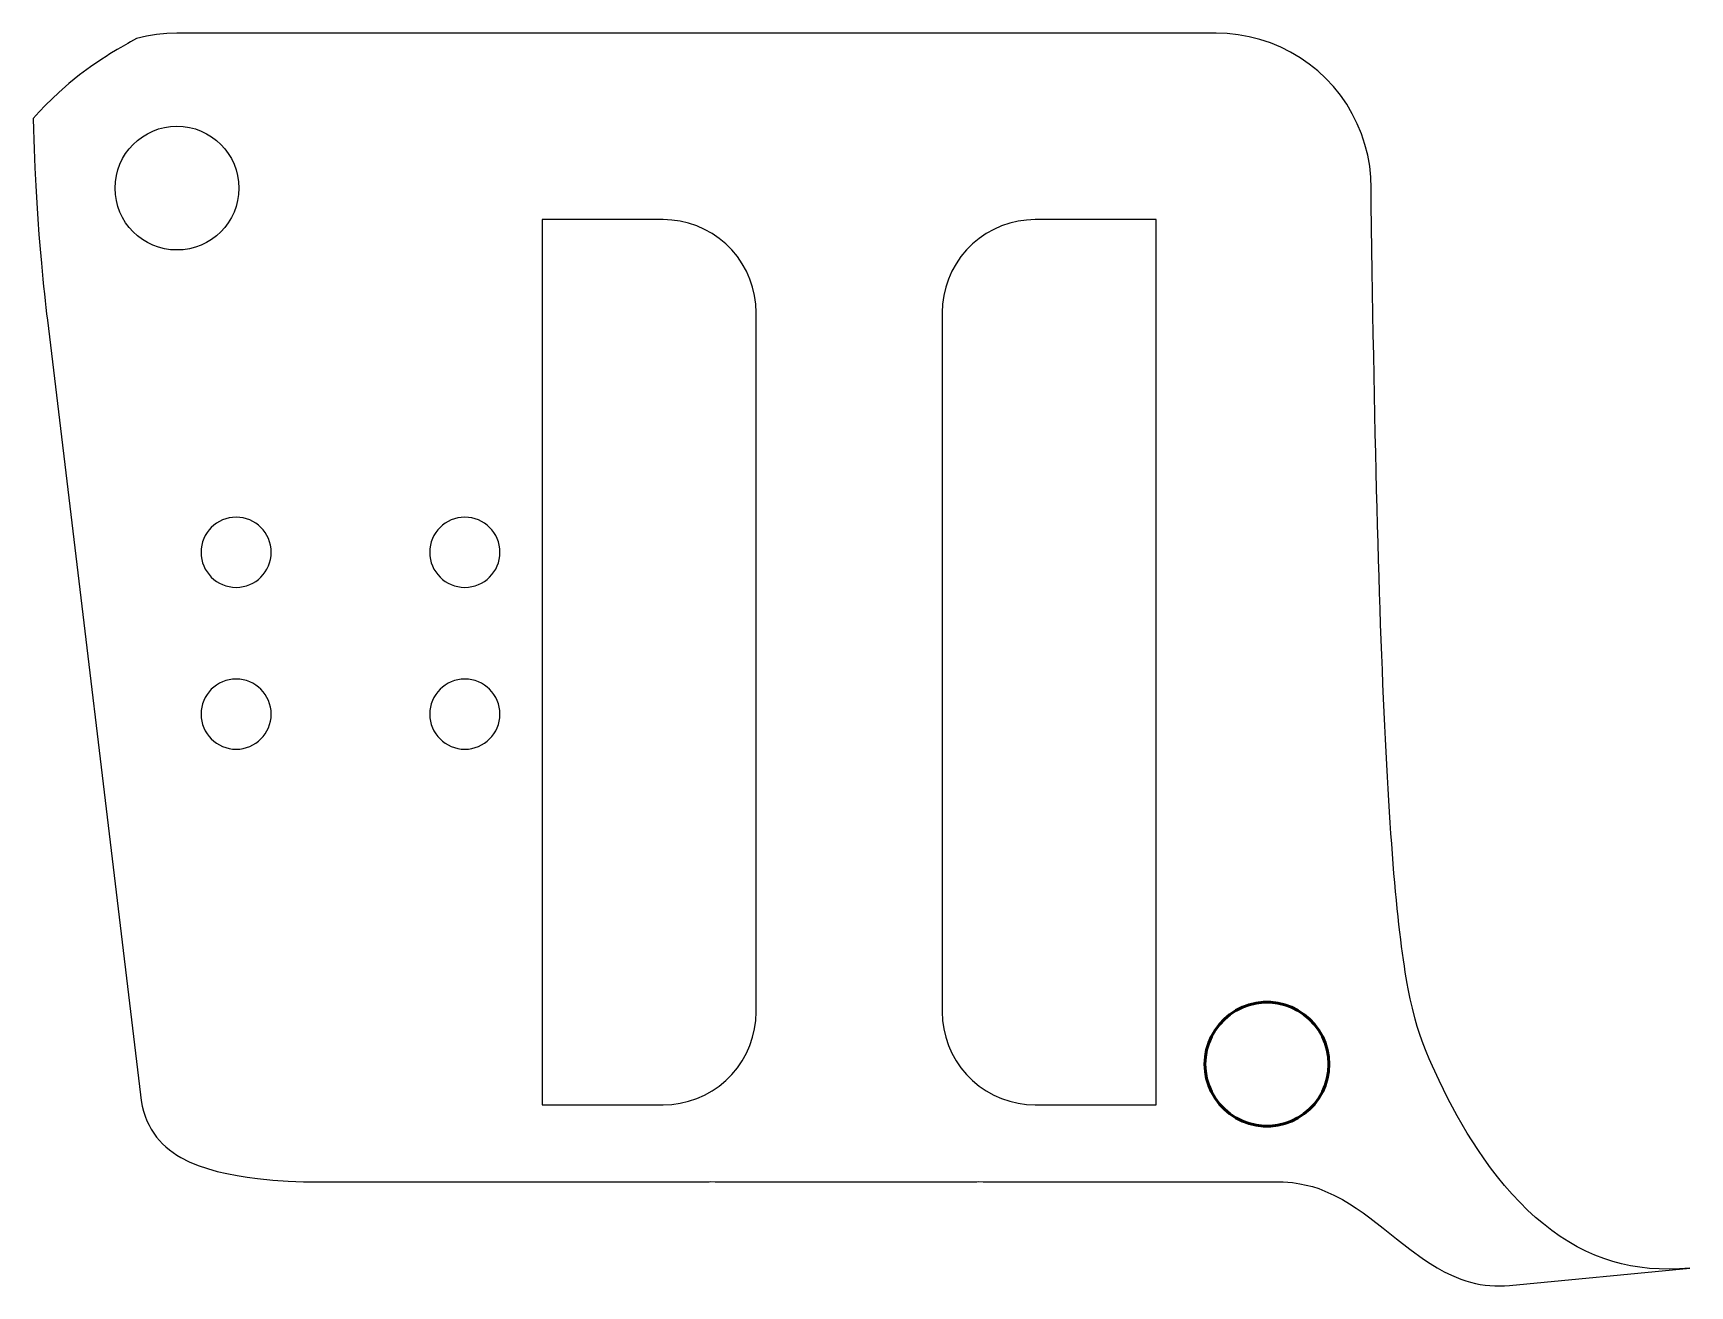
# Model space of a CAD drawing. Header units: millimetres. Extents: x -1256 to -721, y 401 to 805.
import ezdxf

# ---------------------------------------------------------------- set-up
doc = ezdxf.new("R2010")
doc.units = ezdxf.units.MM
doc.header["$LTSCALE"] = 0.75
doc.layers.add('Visible', color=7, linetype='Continuous', lineweight=50)

msp = doc.modelspace()

# ---------------------------------------------------------------- linework, layer by layer
for points in [[(-819.55, 581.54), (-819.75, 585.91), (-819.95, 590.37), (-820.14, 594.94), (-820.33, 599.6), (-820.52, 604.37), (-820.7, 609.25), (-820.88, 614.22), (-821.06, 619.3), (-821.23, 624.48), (-821.4, 629.77), (-821.56, 635.15), (-821.72, 640.64), (-821.88, 646.24), (-822.03, 651.93), (-822.18, 657.73), (-822.33, 663.63), (-822.47, 669.63), (-822.61, 675.74), (-822.74, 681.95), (-822.88, 688.26), (-823.01, 694.67), (-823.13, 701.18), (-823.25, 707.8), (-823.37, 714.52), (-823.48, 721.34), (-823.59, 728.26), (-823.7, 735.28), (-823.8, 742.41), (-823.9, 749.64), (-823.9, 755.04), (-824.03, 758.61), (-824.41, 762.16), (-825.05, 765.67), (-825.93, 769.13), (-827.06, 772.52), (-828.42, 775.81), (-830.02, 779.01), (-831.84, 782.08), (-833.88, 785.01), (-836.12, 787.79), (-838.55, 790.4), (-841.16, 792.83), (-843.94, 795.07), (-846.87, 797.11), (-849.94, 798.93), (-853.13, 800.53), (-856.43, 801.89), (-859.82, 803.02), (-863.27, 803.9), (-866.79, 804.53), (-870.34, 804.92), (-873.9, 805.04), (-1209.16, 805.04), (-1212.45, 804.94), (-1215.72, 804.61), (-1218.96, 804.07), (-1222.17, 803.32), (-1223.2, 802.74), (-1224.15, 802.21), (-1225.02, 801.72), (-1225.81, 801.27), (-1227.22, 800.46), (-1228.47, 799.73), (-1230.78, 798.32), (-1232, 797.54), (-1233.38, 796.65), (-1237.07, 794.14), (-1240.61, 791.54), (-1244.01, 788.8), (-1247.32, 785.9), (-1249.47, 783.89), (-1251.56, 781.81), (-1253.59, 779.68), (-1255.56, 777.5), (-1255.46, 773.92), (-1255.36, 770.72), (-1255.24, 767.6), (-1255.12, 764.55), (-1254.99, 761.56), (-1254.7, 755.79), (-1254.38, 750.28), (-1254.04, 745.03), (-1253.68, 740.05), (-1253.3, 735.32), (-1252.91, 730.84), (-1252.67, 728.22), (-1252.42, 725.7), (-1252.18, 723.27), (-1251.94, 720.93), (-1251.69, 718.68), (-1251.45, 716.52), (-1251.21, 714.44), (-1250.98, 712.46), (-1220.98, 462.46), (-1220.71, 460.63), (-1220.36, 458.88), (-1219.94, 457.22), (-1219.43, 455.63), (-1218.84, 454.13), (-1218.18, 452.71), (-1217.45, 451.36), (-1216.64, 450.08), (-1215.76, 448.88), (-1214.81, 447.75), (-1213.81, 446.69), (-1212.74, 445.69), (-1211.61, 444.75), (-1210.43, 443.87), (-1209.19, 443.05), (-1207.91, 442.28), (-1205.2, 440.9), (-1202.34, 439.71), (-1199.35, 438.68), (-1196.25, 437.8), (-1193.06, 437.05), (-1189.8, 436.42), (-1186.5, 435.9), (-1183.16, 435.46), (-1178.2, 434.97), (-1173.25, 434.63), (-1168.35, 434.44), (-1163.53, 434.37), (-1037.88, 434.37), (-1037.5, 434.45), (-1037.1, 434.48), (-1035.54, 434.37), (-951.48, 434.37), (-951.1, 434.45), (-950.7, 434.48), (-949.14, 434.37), (-870.05, 434.37), (-867.89, 434.37), (-865.78, 434.37), (-863.7, 434.37), (-861.65, 434.37), (-859.61, 434.37), (-857.59, 434.37), (-855.56, 434.37), (-852.38, 434.37), (-849.34, 434.18), (-846.94, 433.81), (-844.9, 433.39), (-842.87, 432.86), (-840.86, 432.21), (-838.86, 431.45), (-836, 430.16), (-833.23, 428.69), (-830.96, 427.35), (-828.73, 425.91), (-826.53, 424.38), (-824.35, 422.78), (-820.03, 419.44), (-815.75, 416.03), (-811.46, 412.67), (-807.1, 409.5), (-804.89, 408.03), (-802.65, 406.66), (-800.38, 405.4), (-798.06, 404.26), (-795.01, 403.01), (-793.45, 402.48), (-791.85, 402.01), (-790.3, 401.64), (-788.76, 401.34), (-787.21, 401.11), (-785.65, 400.95), (-784.09, 400.86), (-782.52, 400.85), (-780.95, 400.9), (-779.36, 401.02), (-721.13, 406.61), (-724.52, 406.35), (-727.83, 406.25), (-731.05, 406.3), (-734.19, 406.5), (-737.26, 406.84), (-740.24, 407.33), (-743.15, 407.95), (-745.99, 408.71), (-748.91, 409.65), (-751.79, 410.74), (-754.64, 412), (-757.45, 413.43), (-760.23, 415.03), (-762.98, 416.79), (-765.7, 418.73), (-768.4, 420.83), (-770.89, 422.95), (-773.48, 425.32), (-776.02, 427.84), (-778.49, 430.47), (-780.89, 433.21), (-783.21, 436.04), (-785.43, 438.93), (-787.54, 441.87), (-789.55, 444.82), (-792.95, 450.16), (-796.15, 455.67), (-799.16, 461.33), (-801.96, 467.13), (-804.17, 471.74), (-805.22, 474.06), (-806.23, 476.44), (-807.2, 478.94), (-808.15, 481.6), (-809.06, 484.49), (-809.77, 486.93), (-810.64, 490.42), (-811.31, 493.43), (-811.97, 496.69), (-812.29, 498.42), (-812.61, 500.22), (-812.92, 502.1), (-813.23, 504.05), (-813.53, 506.07), (-813.83, 508.18), (-814.12, 510.37), (-814.41, 512.64), (-814.7, 514.99), (-814.98, 517.43), (-815.26, 519.96), (-815.53, 522.57), (-815.8, 525.28), (-816.06, 528.07), (-816.32, 530.96), (-816.58, 533.94), (-816.83, 537.02), (-817.08, 540.19), (-817.32, 543.46), (-817.57, 546.82), (-817.8, 550.28), (-818.03, 553.84), (-818.26, 557.5), (-818.49, 561.25), (-818.71, 565.11), (-818.92, 569.07), (-819.14, 573.13), (-819.35, 577.28)], [(-1022.34, 714.86), (-1022.46, 717.62), (-1022.85, 720.37), (-1023.48, 723.07), (-1024.36, 725.69), (-1025.48, 728.23), (-1026.83, 730.65), (-1028.4, 732.93), (-1030.17, 735.07), (-1032.13, 737.03), (-1034.26, 738.8), (-1036.54, 740.36), (-1038.96, 741.71), (-1041.5, 742.83), (-1044.13, 743.71), (-1046.82, 744.34), (-1049.57, 744.73), (-1052.34, 744.86), (-1091.36, 744.86), (-1091.36, 602.06), (-1091.36, 459.26), (-1052.34, 459.26), (-1049.57, 459.39), (-1046.82, 459.77), (-1044.13, 460.41), (-1041.5, 461.29), (-1038.96, 462.41), (-1036.54, 463.76), (-1034.26, 465.32), (-1032.13, 467.09), (-1030.17, 469.05), (-1028.4, 471.18), (-1026.83, 473.47), (-1025.48, 475.89), (-1024.36, 478.43), (-1023.48, 481.05), (-1022.85, 483.75), (-1022.46, 486.49), (-1022.34, 489.26)], [(-893.31, 744.86), (-932.34, 744.86), (-935.1, 744.73), (-937.85, 744.34), (-940.55, 743.71), (-943.17, 742.83), (-945.71, 741.71), (-948.13, 740.36), (-950.42, 738.8), (-952.55, 737.03), (-954.51, 735.07), (-956.28, 732.93), (-957.84, 730.65), (-959.19, 728.23), (-960.31, 725.69), (-961.19, 723.07), (-961.83, 720.37), (-962.21, 717.62), (-962.34, 714.86), (-962.34, 489.26), (-962.21, 486.49), (-961.83, 483.75), (-961.19, 481.05), (-960.31, 478.43), (-959.19, 475.89), (-957.84, 473.47), (-956.28, 471.18), (-954.51, 469.05), (-952.55, 467.09), (-950.42, 465.32), (-948.13, 463.76), (-945.71, 462.41), (-943.17, 461.29), (-940.55, 460.41), (-937.85, 459.77), (-935.1, 459.39), (-932.34, 459.26), (-893.31, 459.26), (-893.31, 461.07), (-893.31, 462.84), (-893.31, 464.58), (-893.31, 466.3), (-893.31, 467.99), (-893.31, 469.68), (-893.31, 471.35), (-893.31, 473.02), (-893.31, 474.7), (-893.31, 476.38), (-893.31, 478.07), (-893.31, 479.78), (-893.31, 481.51), (-893.31, 483.27), (-893.31, 485.06), (-893.31, 486.89), (-893.31, 615.87)]]:
    msp.add_lwpolyline(points, close=True)
for points in [[(-1201.41, 637.54, 1), (-1178.76, 637.54, 1)], [(-1104.98, 637.54, 1), (-1127.63, 637.54, 1)], [(-1201.41, 585.32, 1), (-1178.76, 585.32, 1)], [(-1127.63, 585.32, 1), (-1104.98, 585.32, 1)]]:
    msp.add_lwpolyline(points, format="xyb", close=True)
msp.add_circle((-1209.16, 755.04), 19.97)
at = {"layer": 'Visible', "extrusion": (1e-16, 0, -1)}
msp.add_lwpolyline([(877.56, 472.37), (877.42, 470.05), (877.02, 467.76), (876.35, 465.53), (875.43, 463.4), (874.27, 461.38), (872.88, 459.52), (871.28, 457.83), (869.5, 456.33), (867.56, 455.05), (865.48, 454.01), (863.3, 453.21), (861.03, 452.68), (858.72, 452.41), (856.4, 452.41), (854.09, 452.68), (851.82, 453.21), (849.64, 454.01), (847.56, 455.05), (845.62, 456.33), (843.83, 457.83), (842.24, 459.52), (840.85, 461.38), (839.69, 463.4), (838.77, 465.53), (838.1, 467.76), (837.7, 470.05), (837.56, 472.37), (837.7, 474.7), (838.1, 476.99), (838.77, 479.21), (839.69, 481.35), (840.85, 483.36), (842.24, 485.23), (843.83, 486.92), (845.62, 488.42), (847.56, 489.69), (849.64, 490.74), (851.82, 491.53), (854.09, 492.07), (856.4, 492.34), (858.72, 492.34), (861.03, 492.07), (863.3, 491.53), (865.48, 490.74), (867.56, 489.69), (869.5, 488.42), (871.28, 486.92), (872.88, 485.23), (874.27, 483.36), (875.43, 481.35), (876.35, 479.21), (877.02, 476.99), (877.42, 474.7)], close=True, dxfattribs=at)

doc.saveas('drawing.dxf')
